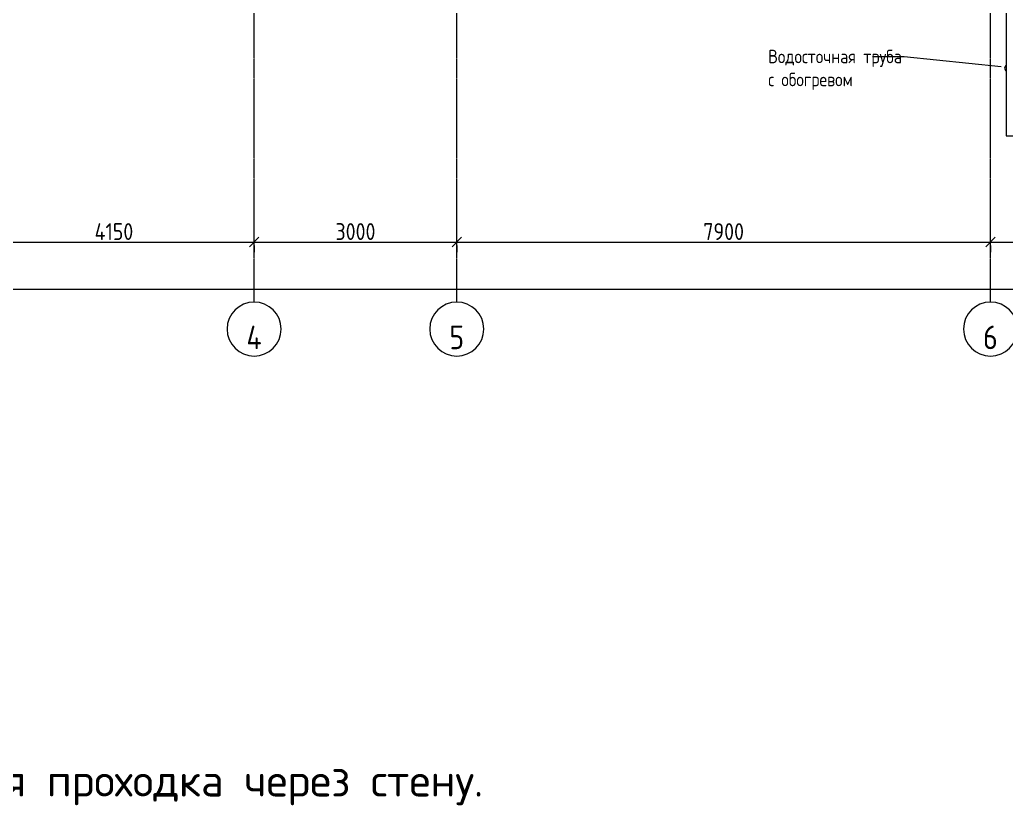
# Model space of a CAD drawing. Header units: millimetres. Extents: x -42533 to 645315, y 3457 to 82611.
# Drawn here: x 154020 to 168623, y 19014 to 30647 of the extents above; entities that cross this region are included whole.
import ezdxf

# ---------------------------------------------------------------- set-up
doc = ezdxf.new("R2010")
doc.units = ezdxf.units.MM
doc.linetypes.add('ADSK_Линия сетки', pattern=[25, 20, -2.5, 0, -2.5])
for name, color, linetype, lineweight in [('Аннотация', 7, 'Continuous', 18), ('Обобщенные модели', 7, 'Continuous', 18), ('Оборудование', 7, 'Continuous', 18), ('Оси', 253, 'Continuous', 9), ('Перекрытие', 7, 'Continuous', 18), ('Размеры', 7, 'Continuous', 9), ('ШТРИХОВКА', 252, 'Continuous', 15)]:
    doc.layers.add(name, color=color, linetype=linetype, lineweight=lineweight)
doc.layers.add('ЭОМ_Выноски', color=7, linetype='Continuous')
doc.styles.add('GOST Common', font='GOST_Common.ttf', dxfattribs={"width": 0.9, "height": 350})
doc.styles.add('GOST Common_1', font='GOST_Common.ttf', dxfattribs={"width": 0.9, "height": 250})
doc.styles.add('GOST Common_4', font='GOST_Common.ttf', dxfattribs={"width": 0.9, "height": 200})
doc.styles.add('ГЕЛАЙН_АР', font='isocpeur.ttf')
doc.dimstyles.new('ADSK_Основной_2_5_мм', dxfattribs={"dimscale": 304.8, "dimtxt": 251.428749, "dimasz": 0.463911, "dimexe": 0.492126, "dimexo": 0.492126, "dimgap": 0.098425, "dimtad": 1, "dimrnd": 0.01, "dimdsep": 46, "dimtxsty": 'GOST Common_1', "dimblk1": 'OBLIQUE', "dimblk2": 'OBLIQUE', "dimsah": 1, "dimcen": 0.09, "dimdle": 0.492126, "dimazin": 2, "dimtfac": 1, "dimtdec": 4, "dimtix": 1, "dimtmove": 0, "dimatfit": 3, "dimfxl": 1, "dimtvp": 1, "dimtolj": 1, "dimtzin": 0, "dimlwd": 20, "dimlwe": 20, "dimarcsym": 2})

# ---------------------------------------------------------------- blocks, each defined once
blk = doc.blocks.new('_Oblique')
at = {"color": 0, "linetype": 'ByBlock', "lineweight": -2}
blk.add_line((-0.5, -0.5), (0.5, 0.5), dxfattribs=at)
blk = doc.blocks.new('*D454')
at = {"layer": 'Defpoints', "color": 0, "transparency": 16777216}
for p in [(3686, -3702), (7836, -3702), (7836, -3802)]:
    blk.add_point(p, dxfattribs=at)
at = {"layer": 'Размеры', "color": 0, "transparency": 16777216}
for p, q in [((3536, -3802), (7986, -3802)), ((3686, -3852), (3686, -3952)), ((7836, -3852), (7836, -3952))]:
    blk.add_line(p, q, dxfattribs=at)
at = {"layer": 'Размеры', "color": 0, "transparency": 16777216, "xscale": 141.4, "yscale": 141.4, "zscale": 141.4, "rotation": 180}
blk.add_blockref('_Oblique', (3686, -3802), dxfattribs=at)
at = {"layer": 'Размеры', "color": 0, "transparency": 16777216, "xscale": 141.4, "yscale": 141.4, "zscale": 141.4}
blk.add_blockref('_Oblique', (7836, -3802), dxfattribs=at)
at = {"layer": 'Размеры', "color": 0, "transparency": 16777216, "insert": (5761, -3647), "char_height": 250, "width": 726.16, "attachment_point": 5, "style": 'GOST Common_1'}
blk.add_mtext('\\A1;4150', dxfattribs=at)
blk = doc.blocks.new('*D455')
at = {"layer": 'Defpoints', "color": 0, "transparency": 16777216}
for p in [(7836, -3702), (10836, -3702), (10836, -3802)]:
    blk.add_point(p, dxfattribs=at)
at = {"layer": 'Размеры', "color": 0, "transparency": 16777216}
for p, q in [((7686, -3802), (10986, -3802)), ((7836, -3852), (7836, -3952)), ((10836, -3852), (10836, -3952))]:
    blk.add_line(p, q, dxfattribs=at)
at = {"layer": 'Размеры', "color": 0, "transparency": 16777216, "xscale": 141.4, "yscale": 141.4, "zscale": 141.4, "rotation": 180}
blk.add_blockref('_Oblique', (7836, -3802), dxfattribs=at)
at = {"layer": 'Размеры', "color": 0, "transparency": 16777216, "xscale": 141.4, "yscale": 141.4, "zscale": 141.4}
blk.add_blockref('_Oblique', (10836, -3802), dxfattribs=at)
at = {"layer": 'Размеры', "color": 0, "transparency": 16777216, "insert": (9336, -3647), "char_height": 250, "width": 756.84, "attachment_point": 5, "style": 'GOST Common_1'}
blk.add_mtext('\\A1;3000', dxfattribs=at)
blk = doc.blocks.new('*D456')
at = {"layer": 'Defpoints', "color": 0, "transparency": 16777216}
for p in [(10836, -3702), (18736, -3702), (18736, -3802)]:
    blk.add_point(p, dxfattribs=at)
at = {"layer": 'Размеры', "color": 0, "transparency": 16777216}
for p, q in [((10686, -3802), (18886, -3802)), ((10836, -3852), (10836, -3952)), ((18736, -3852), (18736, -3952))]:
    blk.add_line(p, q, dxfattribs=at)
at = {"layer": 'Размеры', "color": 0, "transparency": 16777216, "xscale": 141.4, "yscale": 141.4, "zscale": 141.4, "rotation": 180}
blk.add_blockref('_Oblique', (10836, -3802), dxfattribs=at)
at = {"layer": 'Размеры', "color": 0, "transparency": 16777216, "xscale": 141.4, "yscale": 141.4, "zscale": 141.4}
blk.add_blockref('_Oblique', (18736, -3802), dxfattribs=at)
at = {"layer": 'Размеры', "color": 0, "transparency": 16777216, "insert": (14786, -3647), "char_height": 250, "width": 756.84, "attachment_point": 5, "style": 'GOST Common_1'}
blk.add_mtext('\\A1;7900', dxfattribs=at)
blk = doc.blocks.new('*D457')
at = {"layer": 'Defpoints', "color": 0, "transparency": 16777216}
for p in [(18736, -3702), (31236, -3702), (31236, -3802)]:
    blk.add_point(p, dxfattribs=at)
at = {"layer": 'Размеры', "color": 0, "transparency": 16777216}
for p, q in [((18586, -3802), (31386, -3802)), ((18736, -3852), (18736, -3952)), ((31236, -3852), (31236, -3952))]:
    blk.add_line(p, q, dxfattribs=at)
at = {"layer": 'Размеры', "color": 0, "transparency": 16777216, "xscale": 141.4, "yscale": 141.4, "zscale": 141.4, "rotation": 180}
blk.add_blockref('_Oblique', (18736, -3802), dxfattribs=at)
at = {"layer": 'Размеры', "color": 0, "transparency": 16777216, "xscale": 141.4, "yscale": 141.4, "zscale": 141.4}
blk.add_blockref('_Oblique', (31236, -3802), dxfattribs=at)
at = {"layer": 'Размеры', "color": 0, "transparency": 16777216, "insert": (24986, -3647), "char_height": 250, "width": 889.8, "attachment_point": 5, "style": 'GOST Common_1'}
blk.add_mtext('\\A1;12500', dxfattribs=at)
blk = doc.blocks.new('*D463')
at = {"layer": 'Defpoints', "color": 0, "transparency": 16777216}
for p in [(-5814, -4402), (56036, -4402), (56036, -4502)]:
    blk.add_point(p, dxfattribs=at)
at = {"layer": 'Размеры', "color": 0, "transparency": 16777216}
for p, q in [((-5964, -4502), (56186, -4502)), ((-5814, -4552), (-5814, -4652)), ((56036, -4552), (56036, -4652))]:
    blk.add_line(p, q, dxfattribs=at)
at = {"layer": 'Размеры', "color": 0, "transparency": 16777216, "xscale": 141.4, "yscale": 141.4, "zscale": 141.4, "rotation": 180}
blk.add_blockref('_Oblique', (-5814, -4502), dxfattribs=at)
at = {"layer": 'Размеры', "color": 0, "transparency": 16777216, "xscale": 141.4, "yscale": 141.4, "zscale": 141.4}
blk.add_blockref('_Oblique', (56036, -4502), dxfattribs=at)
at = {"layer": 'Размеры', "color": 0, "transparency": 16777216, "insert": (25111, -4347), "char_height": 250, "width": 889.8, "attachment_point": 5, "style": 'GOST Common_1'}
blk.add_mtext('\\A1;61850', dxfattribs=at)
blk = doc.blocks.new('План 2 этажа')
at = {"lineweight": 9}
h = blk.add_hatch(dxfattribs=at)
h.set_pattern_fill('ANSI34', color=8, scale=20)
h.set_pattern_definition([(45, (686.36, 338.7), (-269.4077, 269.4077), []), (45, (776.16, 338.7), (-269.4077, 269.4077), []), (45, (865.96, 338.7), (-269.4077, 269.4077), []), (45, (955.77, 338.7), (-269.4077, 269.4077), [])])
h.paths.add_polyline_path([(44851.357, 8633.7), (44751.357, 8633.7), (44751.357, 5758.7), (44851.357, 5758.7), (44851.357, 5765.757)])
h.paths.add_polyline_path([(44851.357, 8965.757), (44141.357, 8965.757), (44141.357, 8865.757), (44751.357, 8865.757), (44751.357, 8633.7), (44851.357, 8633.7)])
h.paths.add_polyline_path([(43071.357, 8965.757), (42607.411, 8965.757), (42608.511, 8865.757), (43071.357, 8865.757)])
h.paths.add_polyline_path([(44839.469, 4703.7), (44851.357, 4703.7), (44851.357, 5758.7), (44751.357, 5758.7), (44751.357, 4703.7), (44826.357, 4703.7)])
h.paths.add_polyline_path([(38937.342, -5867.992), (39332.842, -5867.992), (39332.842, -5096.401), (38937.342, -5096.401)], flags=9)
h.paths.add_polyline_path([(487.342, -5523.806), (882.842, -5523.806), (882.842, -4752.215), (487.342, -4752.215)], flags=9)
h.paths.add_polyline_path([(3487.342, -5523.806), (3882.842, -5523.806), (3882.842, -4752.215), (3487.342, -4752.215)], flags=9)
h.paths.add_polyline_path([(7622.042, -5523.806), (8049.042, -5523.806), (8049.042, -4752.215), (7622.042, -4752.215)], flags=9)
h.paths.add_polyline_path([(10637.342, -5523.806), (11032.842, -5523.806), (11032.842, -4752.215), (10637.342, -4752.215)], flags=9)
h.paths.add_polyline_path([(18537.342, -5523.806), (18932.842, -5523.806), (18932.842, -4752.215), (18537.342, -4752.215)], flags=9)
h.paths.add_polyline_path([(31035.791, -5523.806), (31431.291, -5523.806), (31431.291, -4752.215), (31035.791, -4752.215)], flags=9)
h.paths.add_polyline_path([(42337.342, -5523.806), (42732.842, -5523.806), (42732.842, -4752.215), (42337.342, -4752.215)], flags=9)
h.paths.add_polyline_path([(49290.092, -5523.806), (49780.092, -5523.806), (49780.092, -4752.215), (49290.092, -4752.215)], flags=9)
h.paths.add_polyline_path([(-5981.158, -5523.806), (-5648.658, -5523.806), (-5648.658, -4752.215), (-5981.158, -4752.215)], flags=9)
h.paths.add_polyline_path([(55758.592, -5523.806), (56311.592, -5523.806), (56311.592, -4752.215), (55758.592, -4752.215)], flags=9)
h.paths.add_polyline_path([(-10042.694, -119.379), (-9584.194, -119.379), (-9584.194, 652.212), (-10042.694, 652.212)], flags=9)
h.paths.add_polyline_path([(-10026.944, 8180.621), (-9599.944, 8180.621), (-9599.944, 8952.212), (-10026.944, 8952.212)], flags=9)
h.paths.add_polyline_path([(-10011.644, 12830.621), (-9616.144, 12830.621), (-9616.144, 13602.212), (-10011.644, 13602.212)], flags=9)
h.paths.add_polyline_path([(-10042.694, 20130.621), (-9584.194, 20130.621), (-9584.194, 20902.212), (-10042.694, 20902.212)], flags=9)
h.paths.add_polyline_path([(-10011.644, 36430.621), (-9616.144, 36430.621), (-9616.144, 37202.212), (-10011.644, 37202.212)], flags=9)
h.paths.add_polyline_path([(-10058.894, 42930.621), (-9568.894, 42930.621), (-9568.894, 43702.212), (-10058.894, 43702.212)], flags=9)
h.paths.add_polyline_path([(-10026.944, 1680.621), (-9599.944, 1680.621), (-9599.944, 2452.212), (-10026.944, 2452.212)], flags=9)
h.paths.add_polyline_path([(46258.592, -5523.806), (46811.592, -5523.806), (46811.592, -4752.215), (46258.592, -4752.215)], flags=9)
at = {"layer": 'Аннотация', "color": 8}
for p, q in [((17457.298, -1058.098), (16987.215, -1058.098)), ((18894.235, -1206.766), (17457.298, -1058.098))]:
    blk.add_line(p, q, dxfattribs=at)
at = {"layer": 'Обобщенные модели', "color": 8}
for radius, start, end in [(43.4, 117.9694637, 184.006144), (41.1, 135, 150)]:
    blk.add_arc((18989.053, -1220.873), radius, start, end, dxfattribs=at)
at = {"layer": 'Оборудование', "color": 8}
blk.add_arc((18995.653, -1226.873), 50, 122.7276617, 237.2723383, dxfattribs=at)
at = {"layer": 'Оси', "color": 8, "linetype": 'ADSK_Линия сетки'}
for p, q in [((7835.923, -4690.674), (7835.923, 22196.433)), ((10835.923, -4690.674), (10835.923, 22196.433)), ((18735.923, -4690.674), (18735.923, 21446.28))]:
    blk.add_line(p, q, dxfattribs=at)
at = {"layer": 'Оси', "color": 8, "lineweight": 20}
for centre, start, end in [((7835.923, -5090.674), 360, 180), ((10835.923, -5090.674), 360, 180), ((18735.923, -5090.674), 360, 180), ((7835.923, -5090.674), 180, 360), ((10835.923, -5090.674), 180, 360), ((18735.923, -5090.674), 180, 360)]:
    blk.add_arc(centre, 400, start, end, dxfattribs=at)
at = {"layer": 'Перекрытие', "color": 8}
for p, q in [((18968.77, 2056.931), (18968.77, -2226.854)), ((18968.77, -2226.854), (31446.956, -2226.854))]:
    blk.add_line(p, q, dxfattribs=at)
at = {"layer": 'Аннотация', "color": 8, "insert": (15445.356, -953.974), "char_height": 200, "width": 2012.4, "attachment_point": 1, "line_spacing_factor": 1.022766, "style": 'GOST Common_4'}
blk.add_mtext('\\pxt1.8,3.6,5.4,7.2,9,10.8,12.6,14.4,16.2,18,19.8,21.6,23.4,25.2,27,28.8,30.6,32.4,34.2,36,37.8,39.6,41.4,43.2,45,46.8,48.6,50.4,52.2,54,55.8,57.6;{Водосточная труба с обогревом}', dxfattribs=at)
at = {"layer": 'Оси', "color": 8, "char_height": 350, "attachment_point": 5, "line_spacing_factor": 1.022766, "style": 'GOST Common'}
for s, insert, width in [('\\pxqc,t0.25714,0.51429,0.77143,1.02857,1.28571,1.54286,1.8,2.05714,2.31429,2.57143,2.82857,3.08571,3.34286,3.6,3.85714,4.11429,4.37143,4.62857,4.88571,5.14286,5.4,5.65714,5.91429,6.17143,6.42857,6.68571,6.94286,7.2,7.45714,7.71429,7.97143,8.22857;{4}', (7835.542, -5213.579), 261.9), ('\\pxqc,t0.25714,0.51429,0.77143,1.02857,1.28571,1.54286,1.8,2.05714,2.31429,2.57143,2.82857,3.08571,3.34286,3.6,3.85714,4.11429,4.37143,4.62857,4.88571,5.14286,5.4,5.65714,5.91429,6.17143,6.42857,6.68571,6.94286,7.2,7.45714,7.71429,7.97143,8.22857;{5}', (10835.092, -5213.579), 232.2), ('\\pxqc,t0.25714,0.51429,0.77143,1.02857,1.28571,1.54286,1.8,2.05714,2.31429,2.57143,2.82857,3.08571,3.34286,3.6,3.85714,4.11429,4.37143,4.62857,4.88571,5.14286,5.4,5.65714,5.91429,6.17143,6.42857,6.68571,6.94286,7.2,7.45714,7.71429,7.97143,8.22857;{6}', (18735.092, -5213.579), 232.2)]:
    blk.add_mtext(s, dxfattribs=dict(at, insert=insert, width=width))
at = {"layer": 'Размеры', "color": 8}
for base, p1, p2, override, picture, middle in [((7835.923, -3802.391), (3685.923, -3702.406), (7835.923, -3702.406), {"dimpost": '<>', "dimfxl": 4150, "dimlwd": 65535, "dimlwe": 65535}, '*D454', (5760.923, -3647.391)), ((10835.923, -3802.391), (7835.923, -3702.406), (10835.923, -3702.406), {"dimpost": '<>', "dimfxl": 3000, "dimlwd": 65535, "dimlwe": 65535}, '*D455', (9335.923, -3647.391)), ((18735.923, -3802.391), (10835.923, -3702.406), (18735.923, -3702.406), {"dimpost": '<>', "dimfxl": 7900, "dimlwd": 65535, "dimlwe": 65535}, '*D456', (14785.923, -3647.391)), ((31235.923, -3802.391), (18735.923, -3702.406), (31235.923, -3702.406), {"dimpost": '<>', "dimfxl": 12500, "dimlwd": 65535, "dimlwe": 65535}, '*D457', (24985.923, -3647.391)), ((56035.923, -4502.391), (-5814.077, -4402.406), (56035.923, -4402.406), {"dimpost": '<>', "dimfxl": 61850, "dimlwd": 65535, "dimlwe": 65535}, '*D463', (25110.923, -4347.391))]:
    dim = blk.add_linear_dim(base=base, p1=p1, p2=p2, dimstyle='ADSK_Основной_2_5_мм', override=override, dxfattribs=at)
    dim.commit()
    dim.dimension.update_dxf_attribs({"geometry": picture, "text_midpoint": middle})

msp = doc.modelspace()

# ---------------------------------------------------------------- block references
at = {"layer": 'ШТРИХОВКА'}
msp.add_blockref('План 2 этажа', (149653.4, 31156.8), dxfattribs=at)

# ---------------------------------------------------------------- texts
at = {"layer": 'ЭОМ_Выноски', "color": 0, "insert": (155523.3, 19317.4), "char_height": 476.987, "width": 10806.732, "attachment_point": 5, "style": 'ГЕЛАЙН_АР'}
msp.add_mtext(' Огнестойкая проходка через стену. ', dxfattribs=at)

doc.saveas('drawing.dxf')
